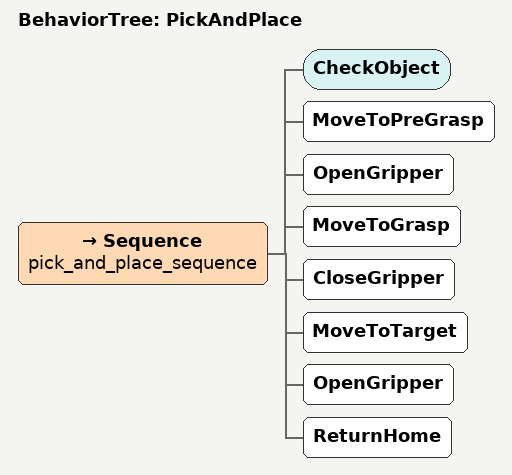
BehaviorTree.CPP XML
<root BTCPP_format="4">
  <BehaviorTree ID="PickAndPlace">
    <Sequence name="pick_and_place_sequence">
      <CheckObject />
      <MoveToPreGrasp />
      <OpenGripper />
      <MoveToGrasp />
      <CloseGripper />
      <MoveToTarget />
      <OpenGripper />
      <ReturnHome />
    </Sequence>
  </BehaviorTree>
</root>
